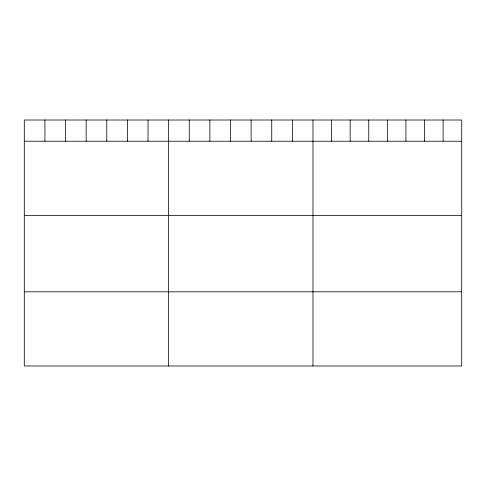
<?xml version="1.0" encoding="UTF-8"?>
<svg xmlns="http://www.w3.org/2000/svg" width="486" height="486" viewBox="0 0 486 486"><rect width="100%" height="100%" fill="white"/><g stroke="black" fill="none" stroke-linecap="round" stroke-linejoin="round"><path stroke-width="0.73" d="M461.7 141.226L461.7 365.988L24.3 365.988L24.3 120.012L461.7 120.012L461.7 141.226L24.3 141.226M24.3 215.395L461.7 215.395M24.3 291.819L461.7 291.819M443.111 120.012L443.111 141.226M424.521 120.012L424.521 141.226M405.932 120.012L405.932 141.226M387.342 120.012L387.342 141.226M368.752 120.012L368.752 141.226M350.163 120.012L350.163 141.226M331.573 120.012L331.573 141.226M312.984 120.012L312.984 365.988M292.365 120.012L292.365 141.226M271.741 120.012L271.741 141.226M251.122 120.012L251.122 141.226M230.504 120.012L230.504 141.226M209.885 120.012L209.885 141.226M189.261 120.012L189.261 141.226M168.642 120.012L168.642 365.988M148.023 120.012L148.023 141.226M127.399 120.012L127.399 141.226M106.78 120.012L106.78 141.226M86.162 120.012L86.162 141.226M65.543 120.012L65.543 141.226M44.919 120.012L44.919 141.226"/></g></svg>
